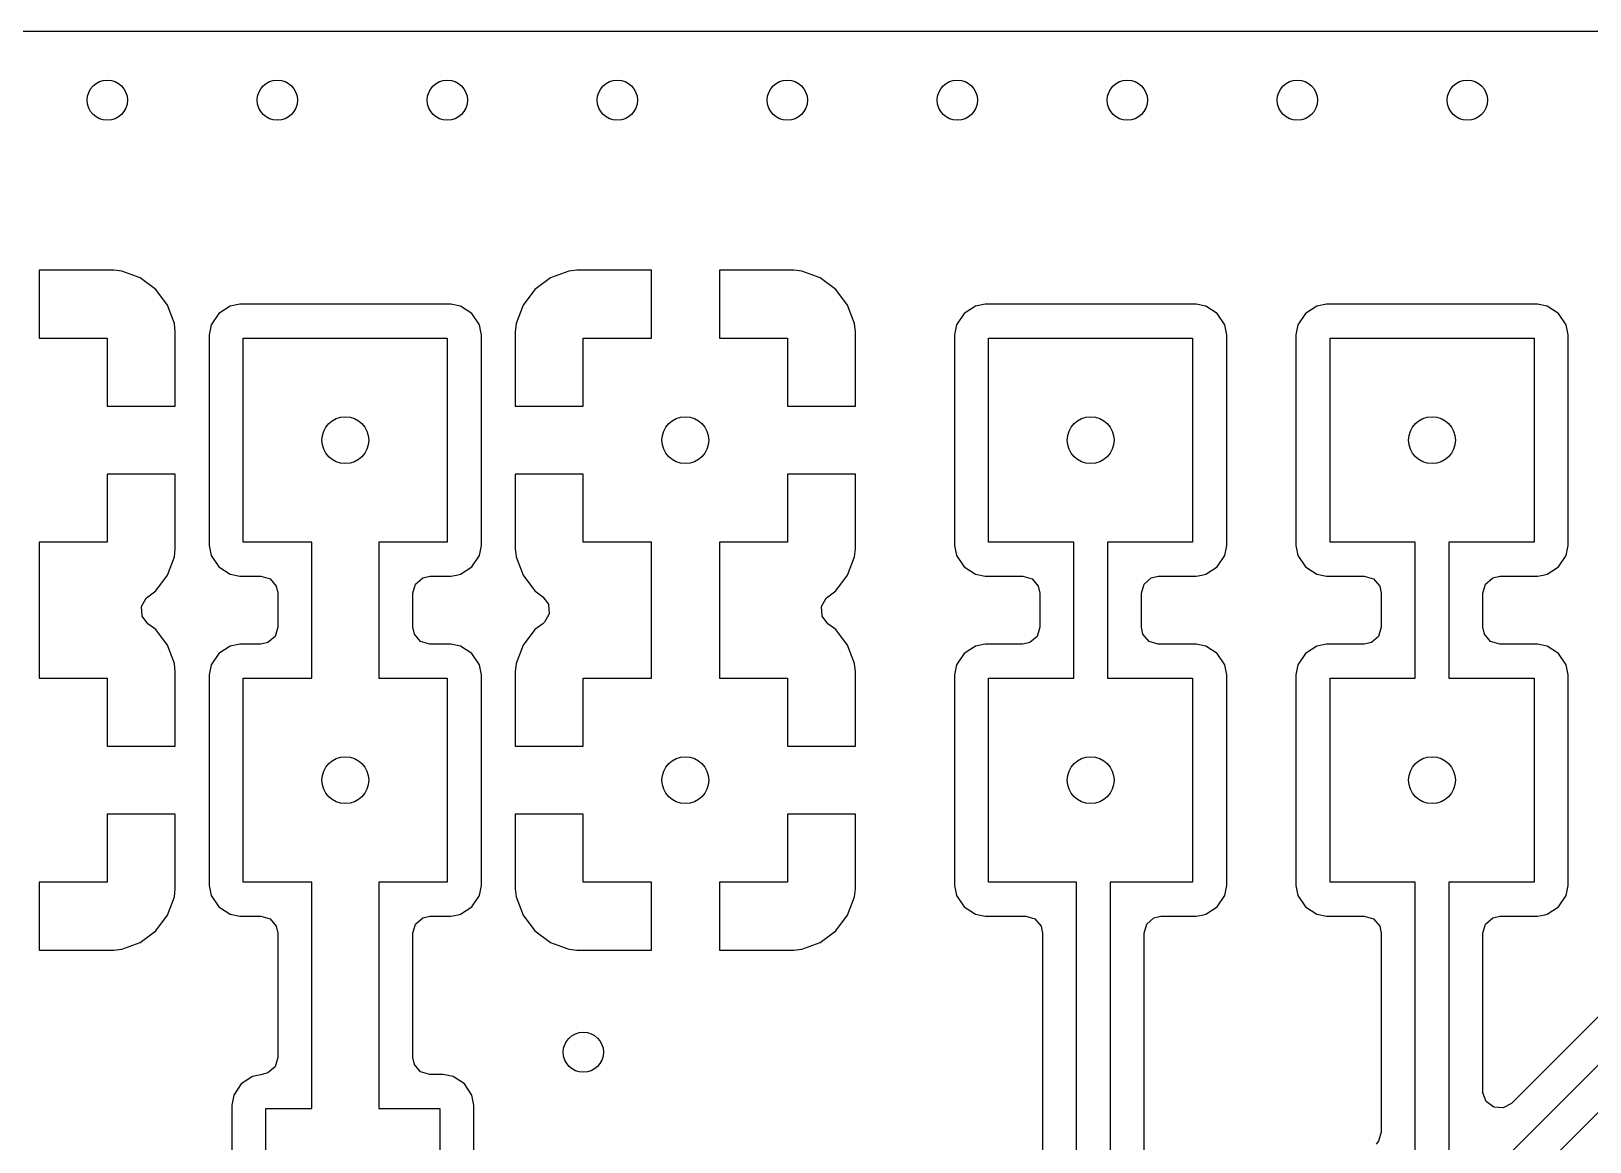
# Model space of a CAD drawing. Extents: x 5.33 to 7.27, y -5.07 to -3.93.
# Drawn here: x 5.7276 to 6.186, y -4.2564 to -3.9297 of the extents above; entities that cross this region are included whole.
import ezdxf

# ---------------------------------------------------------------- set-up
doc = ezdxf.new("R2010")
doc.units = 0
doc.header["$MEASUREMENT"] = 0
doc.layers.add('BLACK', color=7, linetype='CONTINUOUS')

msp = doc.modelspace()

# ---------------------------------------------------------------- linework, layer by layer
at = {"layer": 'BLACK', "linetype": 'CONTINUOUS'}
for p, q in [((5.33467, -3.9297), (7.26533, -3.9297)), ((5.75191, -4), (5.73, -4)), ((5.73, -4), (5.73, -4.02)), ((5.75429, -4.00026), (5.75191, -4)), ((5.75968, -4.00227), (5.75429, -4.00026)), ((5.8857, -4.00026), (5.88032, -4.00227)), ((5.88809, -4), (5.8857, -4.00026)), ((5.91, -4), (5.88809, -4)), ((5.91, -4.02), (5.91, -4)), ((5.95191, -4), (5.93, -4)), ((5.93, -4), (5.93, -4.02)), ((5.9543, -4.00026), (5.95191, -4)), ((5.95968, -4.00227), (5.9543, -4.00026)), ((5.76429, -4.00571), (5.75968, -4.00227)), ((5.76773, -4.01032), (5.76429, -4.00571)), ((5.87571, -4.00571), (5.87227, -4.01032)), ((5.88032, -4.00227), (5.87571, -4.00571)), ((5.88032, -4.00227), (5.88032, -4.00227)), ((5.96429, -4.00571), (5.95968, -4.00227)), ((5.96773, -4.01032), (5.96429, -4.00571)), ((5.76974, -4.0157), (5.76773, -4.01032)), ((5.76773, -4.01032), (5.76773, -4.01032)), ((5.78609, -4.01056), (5.78278, -4.01278)), ((5.78901, -4.00998), (5.78609, -4.01056)), ((5.85099, -4.00998), (5.78901, -4.00998)), ((5.78901, -4.00998), (5.78901, -4.00998)), ((5.85391, -4.01056), (5.85099, -4.00998)), ((5.85722, -4.01278), (5.85391, -4.01056)), ((5.87227, -4.01032), (5.87026, -4.0157)), ((5.87227, -4.01032), (5.87227, -4.01032)), ((5.96974, -4.0157), (5.96773, -4.01032)), ((5.96773, -4.01032), (5.96773, -4.01032)), ((6.0053, -4.01056), (6.00199, -4.01278)), ((6.00823, -4.00998), (6.0053, -4.01056)), ((6.0702, -4.00998), (6.00823, -4.00998)), ((6.00823, -4.00998), (6.00823, -4.00998)), ((6.07312, -4.01056), (6.0702, -4.00998)), ((6.07644, -4.01278), (6.07312, -4.01056)), ((6.1057, -4.01056), (6.10238, -4.01278)), ((6.10862, -4.00998), (6.1057, -4.01056)), ((6.17059, -4.00998), (6.10862, -4.00998)), ((6.10862, -4.00998), (6.10862, -4.00998)), ((6.17352, -4.01056), (6.17059, -4.00998)), ((6.17683, -4.01278), (6.17352, -4.01056)), ((5.77, -4.01809), (5.76974, -4.0157)), ((5.78278, -4.01278), (5.78056, -4.01609)), ((5.85944, -4.01609), (5.85722, -4.01278)), ((5.87026, -4.0157), (5.87, -4.01809)), ((5.97, -4.01809), (5.96974, -4.0157)), ((6.00199, -4.01278), (5.99977, -4.01609)), ((6.07865, -4.01609), (6.07644, -4.01278)), ((6.10238, -4.01278), (6.10017, -4.01609)), ((6.17904, -4.01609), (6.17683, -4.01278)), ((5.73, -4.02), (5.75, -4.02)), ((5.75, -4.02), (5.75, -4.04)), ((5.77, -4.04), (5.77, -4.01809)), ((5.77, -4.01809), (5.77, -4.01809)), ((5.78056, -4.01609), (5.77998, -4.01901)), ((5.77998, -4.01901), (5.77998, -4.08099)), ((5.79, -4.08), (5.79, -4.02)), ((5.79, -4.02), (5.85, -4.02)), ((5.85, -4.02), (5.85, -4.08)), ((5.85984, -4.01809), (5.85944, -4.01609)), ((5.86002, -4.01901), (5.85984, -4.01809)), ((5.86002, -4.08099), (5.86002, -4.01901)), ((5.86002, -4.01901), (5.86002, -4.01901)), ((5.86002, -4.01901), (5.86002, -4.01901)), ((5.87, -4.01809), (5.87, -4.04)), ((5.89, -4.04), (5.89, -4.02)), ((5.89, -4.02), (5.91, -4.02)), ((5.93, -4.02), (5.95, -4.02)), ((5.95, -4.02), (5.95, -4.04)), ((5.97, -4.04), (5.97, -4.01809)), ((5.97, -4.01809), (5.97, -4.01809)), ((5.99977, -4.01609), (5.99919, -4.01901)), ((5.99919, -4.01901), (5.99919, -4.08099)), ((6.00921, -4.08), (6.00921, -4.02)), ((6.00921, -4.02), (6.06921, -4.02)), ((6.06921, -4.02), (6.06921, -4.08)), ((6.07923, -4.01901), (6.07865, -4.01609)), ((6.07923, -4.08099), (6.07923, -4.01901)), ((6.07923, -4.01901), (6.07923, -4.01901)), ((6.07923, -4.01901), (6.07923, -4.01901)), ((6.10017, -4.01609), (6.09959, -4.01901)), ((6.09959, -4.01901), (6.09959, -4.08099)), ((6.10961, -4.08), (6.10961, -4.02)), ((6.10961, -4.02), (6.16961, -4.02)), ((6.16961, -4.02), (6.16961, -4.08)), ((6.17963, -4.01901), (6.17904, -4.01609)), ((6.17963, -4.08099), (6.17963, -4.01901)), ((6.17963, -4.01901), (6.17963, -4.01901)), ((6.17963, -4.01901), (6.17963, -4.01901)), ((5.75, -4.04), (5.77, -4.04)), ((5.87, -4.04), (5.89, -4.04)), ((5.95, -4.04), (5.97, -4.04)), ((5.77, -4.06), (5.75, -4.06)), ((5.75, -4.06), (5.75, -4.08)), ((5.77, -4.08191), (5.77, -4.06)), ((5.87, -4.06), (5.87, -4.08191)), ((5.89, -4.06), (5.87, -4.06)), ((5.89, -4.08), (5.89, -4.06)), ((5.97, -4.06), (5.95, -4.06)), ((5.95, -4.06), (5.95, -4.08)), ((5.97, -4.08191), (5.97, -4.06)), ((5.75, -4.08), (5.73, -4.08)), ((5.73, -4.08), (5.73, -4.12)), ((5.76773, -4.08968), (5.76974, -4.0843)), ((5.76974, -4.0843), (5.77, -4.08191)), ((5.77, -4.08191), (5.77, -4.08191)), ((5.77998, -4.08099), (5.77998, -4.08099)), ((5.77998, -4.08099), (5.78056, -4.08391)), ((5.78056, -4.08391), (5.78278, -4.08722)), ((5.81016, -4.08), (5.79, -4.08)), ((5.81016, -4.12), (5.81016, -4.08)), ((5.85, -4.08), (5.82984, -4.08)), ((5.82984, -4.08), (5.82984, -4.12)), ((5.85722, -4.08722), (5.85944, -4.08391)), ((5.85944, -4.08391), (5.86002, -4.08099)), ((5.87, -4.08191), (5.87026, -4.0843)), ((5.87026, -4.0843), (5.87227, -4.08968)), ((5.91, -4.08), (5.89, -4.08)), ((5.91, -4.12), (5.91, -4.08)), ((5.95, -4.08), (5.93, -4.08)), ((5.93, -4.08), (5.93, -4.12)), ((5.96773, -4.08968), (5.96974, -4.0843)), ((5.96974, -4.0843), (5.97, -4.08191)), ((5.97, -4.08191), (5.97, -4.08191)), ((5.99919, -4.08099), (5.99919, -4.08099)), ((5.99919, -4.08099), (5.99977, -4.08391)), ((5.99977, -4.08391), (6.00199, -4.08722)), ((6.03429, -4.08), (6.00921, -4.08)), ((6.03429, -4.12), (6.03429, -4.08)), ((6.06921, -4.08), (6.04413, -4.08)), ((6.04413, -4.08), (6.04413, -4.12)), ((6.07644, -4.08722), (6.07865, -4.08391)), ((6.07865, -4.08391), (6.07923, -4.08099)), ((6.09959, -4.08099), (6.09959, -4.08099)), ((6.09959, -4.08099), (6.10017, -4.08391)), ((6.10017, -4.08391), (6.10238, -4.08722)), ((6.13469, -4.08), (6.10961, -4.08)), ((6.13469, -4.08984), (6.13469, -4.08)), ((6.16961, -4.08), (6.14453, -4.08)), ((6.14453, -4.08), (6.14453, -4.08984)), ((6.17683, -4.08722), (6.17904, -4.08391)), ((6.17904, -4.08391), (6.17963, -4.08099)), ((5.78278, -4.08722), (5.78609, -4.08944)), ((5.85391, -4.08944), (5.85722, -4.08722)), ((6.00199, -4.08722), (6.0053, -4.08944)), ((6.07312, -4.08944), (6.07644, -4.08722)), ((6.10238, -4.08722), (6.1057, -4.08944)), ((6.17352, -4.08944), (6.17683, -4.08722)), ((5.76429, -4.09429), (5.76773, -4.08968)), ((5.76773, -4.08968), (5.76773, -4.08968)), ((5.78609, -4.08944), (5.78609, -4.08944)), ((5.78609, -4.08944), (5.78901, -4.09002)), ((5.78901, -4.09002), (5.79518, -4.09002)), ((5.79518, -4.09002), (5.79786, -4.09081)), ((5.79786, -4.09081), (5.79969, -4.09292)), ((5.79969, -4.09292), (5.80014, -4.09498)), ((5.83986, -4.09498), (5.84065, -4.0923)), ((5.84065, -4.0923), (5.84276, -4.09047)), ((5.84276, -4.09047), (5.84482, -4.09002)), ((5.84482, -4.09002), (5.85099, -4.09002)), ((5.85099, -4.09002), (5.85268, -4.08968)), ((5.85099, -4.09002), (5.85099, -4.09002)), ((5.85099, -4.09002), (5.85099, -4.09002)), ((5.85099, -4.09002), (5.85099, -4.09002)), ((5.85268, -4.08968), (5.85391, -4.08944)), ((5.87227, -4.08968), (5.87227, -4.08968)), ((5.87227, -4.08968), (5.87571, -4.09429)), ((5.96429, -4.09429), (5.96773, -4.08968)), ((5.96773, -4.08968), (5.96773, -4.08968)), ((6.0053, -4.08944), (6.0053, -4.08944)), ((6.0053, -4.08944), (6.00823, -4.09002)), ((6.00823, -4.09002), (6.01931, -4.09002)), ((6.01931, -4.09002), (6.02199, -4.09081)), ((6.02199, -4.09081), (6.02382, -4.09292)), ((6.02382, -4.09292), (6.02427, -4.09498)), ((6.05415, -4.09498), (6.05494, -4.0923)), ((6.05494, -4.0923), (6.05705, -4.09047)), ((6.05705, -4.09047), (6.05911, -4.09002)), ((6.05911, -4.09002), (6.0702, -4.09002)), ((6.0702, -4.09002), (6.07189, -4.08968)), ((6.0702, -4.09002), (6.0702, -4.09002)), ((6.0702, -4.09002), (6.0702, -4.09002)), ((6.0702, -4.09002), (6.0702, -4.09002)), ((6.07189, -4.08968), (6.07312, -4.08944)), ((6.1057, -4.08944), (6.1057, -4.08944)), ((6.1057, -4.08944), (6.10862, -4.09002)), ((6.10862, -4.09002), (6.1197, -4.09002)), ((6.1197, -4.09002), (6.12239, -4.09081)), ((6.12239, -4.09081), (6.12422, -4.09292)), ((6.12422, -4.09292), (6.12467, -4.09498)), ((6.13469, -4.12), (6.13469, -4.08984)), ((6.14453, -4.08984), (6.14453, -4.12)), ((6.15455, -4.09498), (6.15533, -4.0923)), ((6.15533, -4.0923), (6.15745, -4.09047)), ((6.15745, -4.09047), (6.15951, -4.09002)), ((6.15951, -4.09002), (6.17059, -4.09002)), ((6.17059, -4.09002), (6.17228, -4.08968)), ((6.17059, -4.09002), (6.17059, -4.09002)), ((6.17059, -4.09002), (6.17059, -4.09002)), ((6.17059, -4.09002), (6.17059, -4.09002)), ((6.17228, -4.08968), (6.17352, -4.08944)), ((5.76009, -4.09895), (5.76143, -4.09649)), ((5.76143, -4.09649), (5.76196, -4.09603)), ((5.76196, -4.09603), (5.76429, -4.09429)), ((5.80014, -4.09498), (5.80014, -4.10502)), ((5.83986, -4.10502), (5.83986, -4.09498)), ((5.87571, -4.09429), (5.87804, -4.09603)), ((5.87804, -4.09603), (5.87971, -4.09827)), ((5.87971, -4.09827), (5.87991, -4.10105)), ((5.96009, -4.09895), (5.96143, -4.09649)), ((5.96143, -4.09649), (5.96196, -4.09603)), ((5.96196, -4.09603), (5.96429, -4.09429)), ((6.02427, -4.09498), (6.02427, -4.10502)), ((6.05415, -4.10502), (6.05415, -4.09498)), ((6.12467, -4.09498), (6.12467, -4.10502)), ((6.15455, -4.10502), (6.15455, -4.09498)), ((5.76029, -4.10173), (5.76009, -4.09895)), ((5.76196, -4.10397), (5.76029, -4.10173)), ((5.87991, -4.10105), (5.87857, -4.10351)), ((5.96029, -4.10173), (5.96009, -4.09895)), ((5.96196, -4.10397), (5.96029, -4.10173)), ((5.76429, -4.10571), (5.76196, -4.10397)), ((5.76773, -4.11032), (5.76429, -4.10571)), ((5.80014, -4.10502), (5.79935, -4.1077)), ((5.84031, -4.10708), (5.83986, -4.10502)), ((5.84214, -4.10919), (5.84031, -4.10708)), ((5.87571, -4.10571), (5.87227, -4.11032)), ((5.87804, -4.10397), (5.87571, -4.10571)), ((5.87857, -4.10351), (5.87804, -4.10397)), ((5.96429, -4.10571), (5.96196, -4.10397)), ((5.96773, -4.11032), (5.96429, -4.10571)), ((6.02427, -4.10502), (6.02348, -4.1077)), ((6.0546, -4.10708), (6.05415, -4.10502)), ((6.05643, -4.10919), (6.0546, -4.10708)), ((6.12467, -4.10502), (6.12388, -4.1077)), ((6.155, -4.10708), (6.15455, -4.10502)), ((6.15683, -4.10919), (6.155, -4.10708)), ((5.76974, -4.1157), (5.76773, -4.11032)), ((5.76773, -4.11032), (5.76773, -4.11032)), ((5.78609, -4.11056), (5.78278, -4.11278)), ((5.78901, -4.10998), (5.78609, -4.11056)), ((5.79518, -4.10998), (5.78901, -4.10998)), ((5.78901, -4.10998), (5.78901, -4.10998)), ((5.79724, -4.10953), (5.79518, -4.10998)), ((5.79935, -4.1077), (5.79724, -4.10953)), ((5.84482, -4.10998), (5.84214, -4.10919)), ((5.85099, -4.10998), (5.84482, -4.10998)), ((5.85391, -4.11056), (5.85099, -4.10998)), ((5.85099, -4.10998), (5.85099, -4.10998)), ((5.85722, -4.11278), (5.85391, -4.11056)), ((5.87227, -4.11032), (5.87026, -4.1157)), ((5.87227, -4.11032), (5.87227, -4.11032)), ((5.96974, -4.1157), (5.96773, -4.11032)), ((5.96773, -4.11032), (5.96773, -4.11032)), ((6.0053, -4.11056), (6.00199, -4.11278)), ((6.00823, -4.10998), (6.0053, -4.11056)), ((6.01931, -4.10998), (6.00823, -4.10998)), ((6.00823, -4.10998), (6.00823, -4.10998)), ((6.02137, -4.10953), (6.01931, -4.10998)), ((6.02348, -4.1077), (6.02137, -4.10953)), ((6.05911, -4.10998), (6.05643, -4.10919)), ((6.0702, -4.10998), (6.05911, -4.10998)), ((6.07312, -4.11056), (6.0702, -4.10998)), ((6.0702, -4.10998), (6.0702, -4.10998)), ((6.07644, -4.11278), (6.07312, -4.11056)), ((6.1057, -4.11056), (6.10238, -4.11278)), ((6.10862, -4.10998), (6.1057, -4.11056)), ((6.1197, -4.10998), (6.10862, -4.10998)), ((6.10862, -4.10998), (6.10862, -4.10998)), ((6.12177, -4.10953), (6.1197, -4.10998)), ((6.12388, -4.1077), (6.12177, -4.10953)), ((6.15951, -4.10998), (6.15683, -4.10919)), ((6.17059, -4.10998), (6.15951, -4.10998)), ((6.17352, -4.11056), (6.17059, -4.10998)), ((6.17059, -4.10998), (6.17059, -4.10998)), ((6.17683, -4.11278), (6.17352, -4.11056)), ((5.77, -4.11809), (5.76974, -4.1157)), ((5.78056, -4.11609), (5.77998, -4.11901)), ((5.78278, -4.11278), (5.78056, -4.11609)), ((5.85944, -4.11609), (5.85722, -4.11278)), ((5.86002, -4.11901), (5.85944, -4.11609)), ((5.87026, -4.1157), (5.87, -4.11809)), ((5.97, -4.11809), (5.96974, -4.1157)), ((5.99977, -4.11609), (5.99919, -4.11901)), ((6.00199, -4.11278), (5.99977, -4.11609)), ((6.07865, -4.11609), (6.07644, -4.11278)), ((6.07923, -4.11901), (6.07865, -4.11609)), ((6.10017, -4.11609), (6.09959, -4.11901)), ((6.10238, -4.11278), (6.10017, -4.11609)), ((6.17904, -4.11609), (6.17683, -4.11278)), ((6.17963, -4.11901), (6.17904, -4.11609)), ((5.73, -4.12), (5.75, -4.12)), ((5.75, -4.12), (5.75, -4.14)), ((5.77, -4.14), (5.77, -4.11809)), ((5.77, -4.11809), (5.77, -4.11809)), ((5.77998, -4.11901), (5.77998, -4.18099)), ((5.79, -4.18), (5.79, -4.12)), ((5.79, -4.12), (5.81016, -4.12)), ((5.82984, -4.12), (5.85, -4.12)), ((5.85, -4.12), (5.85, -4.18)), ((5.86002, -4.18099), (5.86002, -4.11901)), ((5.86002, -4.11901), (5.86002, -4.11901)), ((5.86002, -4.11901), (5.86002, -4.11901)), ((5.87, -4.11809), (5.87, -4.14)), ((5.89, -4.14), (5.89, -4.12)), ((5.89, -4.12), (5.91, -4.12)), ((5.93, -4.12), (5.95, -4.12)), ((5.95, -4.12), (5.95, -4.14)), ((5.97, -4.14), (5.97, -4.11809)), ((5.97, -4.11809), (5.97, -4.11809)), ((5.99919, -4.11901), (5.99919, -4.18099)), ((6.00921, -4.18), (6.00921, -4.12)), ((6.00921, -4.12), (6.03429, -4.12)), ((6.04413, -4.12), (6.06921, -4.12)), ((6.06921, -4.12), (6.06921, -4.18)), ((6.07923, -4.18099), (6.07923, -4.11901)), ((6.07923, -4.11901), (6.07923, -4.11901)), ((6.07923, -4.11901), (6.07923, -4.11901)), ((6.09959, -4.11901), (6.09959, -4.18099)), ((6.10961, -4.18), (6.10961, -4.12)), ((6.10961, -4.12), (6.13469, -4.12)), ((6.14453, -4.12), (6.16961, -4.12)), ((6.16961, -4.12), (6.16961, -4.18)), ((6.17963, -4.18099), (6.17963, -4.11901)), ((6.17963, -4.11901), (6.17963, -4.11901)), ((6.17963, -4.11901), (6.17963, -4.11901)), ((5.75, -4.14), (5.77, -4.14)), ((5.87, -4.14), (5.89, -4.14)), ((5.95, -4.14), (5.97, -4.14)), ((5.77, -4.16), (5.75, -4.16)), ((5.75, -4.16), (5.75, -4.18)), ((5.77, -4.18191), (5.77, -4.16)), ((5.87, -4.16), (5.87, -4.18191)), ((5.89, -4.16), (5.87, -4.16)), ((5.89, -4.18), (5.89, -4.16)), ((5.97, -4.16), (5.95, -4.16)), ((5.95, -4.16), (5.95, -4.18)), ((5.97, -4.18191), (5.97, -4.16)), ((5.75, -4.18), (5.73, -4.18)), ((5.73, -4.18), (5.73, -4.2)), ((5.81016, -4.18), (5.79, -4.18)), ((5.81016, -4.24654), (5.81016, -4.18)), ((5.85, -4.18), (5.82984, -4.18)), ((5.82984, -4.18), (5.82984, -4.24654)), ((5.91, -4.18), (5.89, -4.18)), ((5.91, -4.2), (5.91, -4.18)), ((5.95, -4.18), (5.93, -4.18)), ((5.93, -4.18), (5.93, -4.2)), ((6.03508, -4.18), (6.00921, -4.18)), ((6.03508, -4.33148), (6.03508, -4.18)), ((6.06921, -4.18), (6.04492, -4.18)), ((6.04492, -4.18), (6.04492, -4.33352)), ((6.13469, -4.18), (6.10961, -4.18)), ((6.13469, -4.25971), (6.13469, -4.18)), ((6.16961, -4.18), (6.14453, -4.18)), ((6.14453, -4.18), (6.14453, -4.26175)), ((5.76773, -4.18968), (5.76974, -4.18429)), ((5.76974, -4.18429), (5.77, -4.18191)), ((5.77, -4.18191), (5.77, -4.18191)), ((5.77998, -4.18099), (5.77998, -4.18099)), ((5.77998, -4.18099), (5.78056, -4.18391)), ((5.78056, -4.18391), (5.78278, -4.18722)), ((5.85722, -4.18722), (5.85944, -4.18391)), ((5.85944, -4.18391), (5.86002, -4.18099)), ((5.87, -4.18191), (5.87026, -4.18429)), ((5.87026, -4.18429), (5.87227, -4.18968)), ((5.96773, -4.18968), (5.96974, -4.18429)), ((5.96974, -4.18429), (5.97, -4.18191)), ((5.97, -4.18191), (5.97, -4.18191)), ((5.99919, -4.18099), (5.99919, -4.18099)), ((5.99919, -4.18099), (5.99977, -4.18391)), ((5.99977, -4.18391), (6.00199, -4.18722)), ((6.07644, -4.18722), (6.07865, -4.18391)), ((6.07865, -4.18391), (6.07923, -4.18099)), ((6.09959, -4.18099), (6.09959, -4.18099)), ((6.09959, -4.18099), (6.10017, -4.18391)), ((6.10017, -4.18391), (6.10238, -4.18722)), ((6.17683, -4.18722), (6.17904, -4.18391)), ((6.17904, -4.18391), (6.17963, -4.18099)), ((5.76429, -4.19429), (5.76773, -4.18968)), ((5.76773, -4.18968), (5.76773, -4.18968)), ((5.78278, -4.18722), (5.78609, -4.18944)), ((5.78609, -4.18944), (5.78609, -4.18944)), ((5.78609, -4.18944), (5.78901, -4.19002)), ((5.85099, -4.19002), (5.85316, -4.18959)), ((5.85316, -4.18959), (5.85391, -4.18944)), ((5.85391, -4.18944), (5.85722, -4.18722)), ((5.87227, -4.18968), (5.87227, -4.18968)), ((5.87227, -4.18968), (5.87571, -4.19429)), ((5.96429, -4.19429), (5.96773, -4.18968)), ((5.96773, -4.18968), (5.96773, -4.18968)), ((6.00199, -4.18722), (6.0053, -4.18944)), ((6.0053, -4.18944), (6.0053, -4.18944)), ((6.0053, -4.18944), (6.00823, -4.19002)), ((6.02716, -4.39508), (6.23508, -4.18716)), ((6.0702, -4.19002), (6.07238, -4.18959)), ((6.07238, -4.18959), (6.07312, -4.18944)), ((6.07312, -4.18944), (6.07644, -4.18722)), ((6.10238, -4.18722), (6.1057, -4.18944)), ((6.1057, -4.18944), (6.1057, -4.18944)), ((6.1057, -4.18944), (6.10862, -4.19002)), ((6.17059, -4.19002), (6.17277, -4.18959)), ((6.17277, -4.18959), (6.17352, -4.18944)), ((6.17352, -4.18944), (6.17683, -4.18722)), ((5.75968, -4.19773), (5.76429, -4.19429)), ((5.78901, -4.19002), (5.79518, -4.19002)), ((5.79518, -4.19002), (5.79786, -4.19081)), ((5.79786, -4.19081), (5.79969, -4.19292)), ((5.79969, -4.19292), (5.80014, -4.19498)), ((5.83986, -4.19498), (5.84065, -4.1923)), ((5.84065, -4.1923), (5.84276, -4.19047)), ((5.84276, -4.19047), (5.84482, -4.19002)), ((5.84482, -4.19002), (5.85099, -4.19002)), ((5.85099, -4.19002), (5.85099, -4.19002)), ((5.85099, -4.19002), (5.85099, -4.19002)), ((5.85099, -4.19002), (5.85099, -4.19002)), ((5.87571, -4.19429), (5.88032, -4.19773)), ((5.95968, -4.19773), (5.96429, -4.19429)), ((6.00823, -4.19002), (6.0201, -4.19002)), ((6.0201, -4.19002), (6.02278, -4.19081)), ((6.02278, -4.19081), (6.02461, -4.19292)), ((6.02461, -4.19292), (6.02506, -4.19498)), ((6.24348, -4.19268), (6.03268, -4.40348)), ((6.05494, -4.19498), (6.05573, -4.1923)), ((6.05573, -4.1923), (6.05784, -4.19047)), ((6.05784, -4.19047), (6.0599, -4.19002)), ((6.0599, -4.19002), (6.0702, -4.19002)), ((6.0702, -4.19002), (6.0702, -4.19002)), ((6.0702, -4.19002), (6.0702, -4.19002)), ((6.0702, -4.19002), (6.0702, -4.19002)), ((6.10862, -4.19002), (6.1197, -4.19002)), ((6.1197, -4.19002), (6.12239, -4.19081)), ((6.12239, -4.19081), (6.12422, -4.19292)), ((6.12422, -4.19292), (6.12467, -4.19498)), ((6.15455, -4.19498), (6.15533, -4.1923)), ((6.15533, -4.1923), (6.15745, -4.19047)), ((6.15745, -4.19047), (6.15951, -4.19002)), ((6.15951, -4.19002), (6.17059, -4.19002)), ((6.17059, -4.19002), (6.17059, -4.19002)), ((6.17059, -4.19002), (6.17059, -4.19002)), ((6.17059, -4.19002), (6.17059, -4.19002)), ((5.75429, -4.19974), (5.75968, -4.19773)), ((5.75968, -4.19773), (5.75968, -4.19773)), ((5.80014, -4.19498), (5.80014, -4.23158)), ((5.83986, -4.23156), (5.83986, -4.19498)), ((5.88032, -4.19773), (5.8857, -4.19974)), ((5.9543, -4.19974), (5.95968, -4.19773)), ((5.95968, -4.19773), (5.95968, -4.19773)), ((6.02506, -4.19498), (6.02506, -4.32527)), ((6.05494, -4.31331), (6.05494, -4.19498)), ((6.12467, -4.19498), (6.12467, -4.25351)), ((6.15455, -4.24154), (6.15455, -4.19498)), ((6.20999, -4.19808), (6.16302, -4.24505)), ((5.73, -4.2), (5.75191, -4.2)), ((5.75191, -4.2), (5.75429, -4.19974)), ((5.75191, -4.2), (5.75191, -4.2)), ((5.8857, -4.19974), (5.88809, -4.2)), ((5.88809, -4.2), (5.88809, -4.2)), ((5.88809, -4.2), (5.91, -4.2)), ((5.93, -4.2), (5.95191, -4.2)), ((5.95191, -4.2), (5.9543, -4.19974)), ((5.95191, -4.2), (5.95191, -4.2)), ((5.79935, -4.23426), (5.79724, -4.23609)), ((5.80014, -4.23158), (5.79935, -4.23426)), ((5.84031, -4.23362), (5.83986, -4.23156)), ((5.84214, -4.23573), (5.84031, -4.23362)), ((5.84482, -4.23652), (5.84214, -4.23573)), ((5.78939, -4.23931), (5.78718, -4.24263)), ((5.7927, -4.2371), (5.78939, -4.23931)), ((5.79563, -4.23652), (5.7927, -4.2371)), ((5.79566, -4.23651), (5.79563, -4.23652)), ((5.79571, -4.2365), (5.79566, -4.23651)), ((5.79587, -4.23647), (5.79571, -4.2365)), ((5.79724, -4.23609), (5.79586, -4.23646)), ((5.79586, -4.23646), (5.79587, -4.23647)), ((5.84878, -4.23652), (5.84482, -4.23652)), ((5.8517, -4.2371), (5.84878, -4.23652)), ((5.84878, -4.23652), (5.84878, -4.23652)), ((5.85502, -4.23931), (5.8517, -4.2371)), ((5.85723, -4.24263), (5.85502, -4.23931)), ((5.78718, -4.24263), (5.78659, -4.24555)), ((5.85781, -4.24555), (5.85723, -4.24263)), ((6.15456, -4.2419), (6.15455, -4.24154)), ((6.15554, -4.24452), (6.15456, -4.2419)), ((6.15777, -4.24619), (6.15554, -4.24452)), ((5.78659, -4.24555), (5.78659, -4.28547)), ((5.79661, -4.29167), (5.79661, -4.24654)), ((5.79661, -4.24654), (5.81016, -4.24654)), ((5.82984, -4.24654), (5.8478, -4.24654)), ((5.8478, -4.24654), (5.8478, -4.31346)), ((5.85781, -4.31445), (5.85781, -4.24555)), ((5.85781, -4.24555), (5.85781, -4.24555)), ((5.85781, -4.24555), (5.85781, -4.24555)), ((6.16056, -4.24639), (6.15777, -4.24619)), ((6.16302, -4.24505), (6.16056, -4.24639)), ((6.12467, -4.25351), (6.12388, -4.25619)), ((6.12388, -4.25619), (6.12321, -4.25702))]:
    msp.add_line(p, q, dxfattribs=at)
at = {"layer": 'BLACK'}
for centre, radius in [((5.75, -3.95), 0.00591), ((5.8, -3.95), 0.00591), ((5.85, -3.95), 0.00591), ((5.9, -3.95), 0.00591), ((5.95, -3.95), 0.00591), ((6, -3.95), 0.00591), ((6.05, -3.95), 0.00591), ((6.1, -3.95), 0.00591), ((6.15, -3.95), 0.00591), ((5.82, -4.05), 0.00689), ((5.92, -4.05), 0.00689), ((6.03921, -4.05), 0.00689), ((6.13961, -4.05), 0.00689), ((5.82, -4.15), 0.00689), ((5.92, -4.15), 0.00689), ((6.03921, -4.15), 0.00689), ((6.13961, -4.15), 0.00689), ((5.89, -4.23), 0.00591)]:
    msp.add_circle(centre, radius, dxfattribs=at)

doc.saveas('drawing.dxf')
